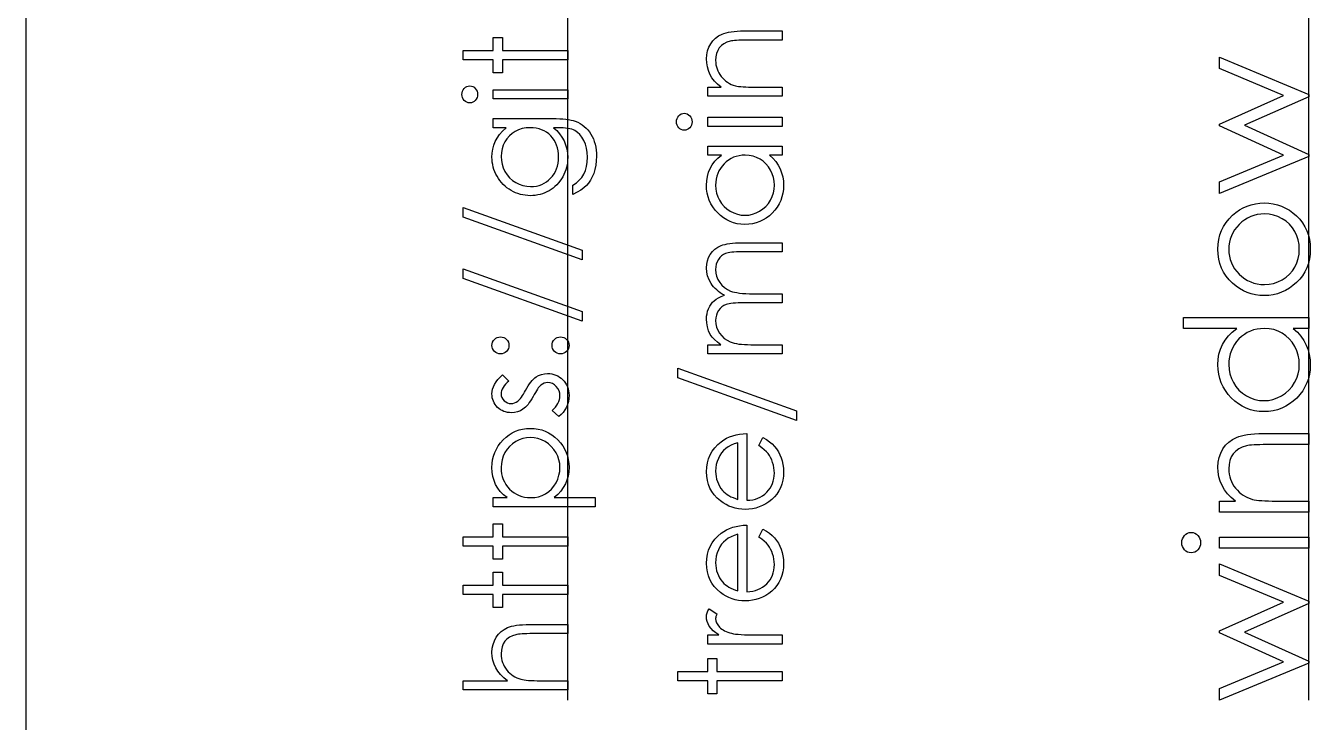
# Model space of a CAD drawing. Header units: millimetres. Extents: x -512 to -50, y 143 to 454.
# Drawn here: x -436.97 to -405.45, y 163.52 to 180.59 of the extents above; entities that cross this region are included whole.
import ezdxf

# ---------------------------------------------------------------- set-up
doc = ezdxf.new("R2010")
doc.units = ezdxf.units.MM

msp = doc.modelspace()

# ---------------------------------------------------------------- linework, layer by layer
at = {"color": 7, "linetype": 'Continuous', "lineweight": 25}
msp.add_line((-436.971, 335.946), (-436.971, 142.946), dxfattribs=at)
at = {"color": 7, "linetype": 'Continuous'}
for p, q in [((-423.672, 164.056), (-423.672, 293.248)), ((-405.491, 164.056), (-405.491, 293.248))]:
    msp.add_line(p, q, dxfattribs=at)
at = {"color": 7, "linetype": 'Continuous', "flags": 128}
for points in [[(-426.236, 179.761), (-426.236, 179.985), (-426.236, 179.985), (-425.499, 179.985), (-425.499, 179.985), (-425.499, 180.306), (-425.499, 180.306), (-425.275, 180.306), (-425.275, 180.306), (-425.275, 179.985), (-425.275, 179.985), (-423.672, 179.985), (-423.672, 179.985), (-423.672, 179.761), (-423.672, 179.761), (-425.275, 179.761), (-425.275, 179.761), (-425.275, 179.44), (-425.275, 179.44), (-425.499, 179.44), (-425.499, 179.44), (-425.499, 179.761), (-425.499, 179.761), (-426.236, 179.761)], [(-420.236, 178.863), (-420.236, 179.088), (-420.236, 179.088), (-419.907, 179.088), (-419.907, 179.088), (-419.995, 179.161), (-420.07, 179.238), (-420.133, 179.32), (-420.182, 179.405), (-420.22, 179.493), (-420.247, 179.586), (-420.263, 179.683), (-420.268, 179.783), (-420.268, 179.783), (-420.262, 179.884), (-420.242, 179.979), (-420.21, 180.068), (-420.165, 180.151), (-420.109, 180.227), (-420.044, 180.292), (-419.97, 180.346), (-419.887, 180.389), (-419.84, 180.407), (-419.788, 180.423), (-419.728, 180.436), (-419.663, 180.447), (-419.592, 180.455), (-419.515, 180.461), (-419.431, 180.465), (-419.342, 180.466), (-419.342, 180.466), (-418.409, 180.466), (-418.409, 180.466), (-418.409, 180.242), (-418.409, 180.242), (-419.269, 180.242), (-419.269, 180.242), (-419.343, 180.241), (-419.411, 180.24), (-419.473, 180.238), (-419.528, 180.235), (-419.577, 180.231), (-419.619, 180.227), (-419.655, 180.221), (-419.684, 180.215), (-419.684, 180.215), (-419.769, 180.19), (-419.841, 180.154), (-419.903, 180.109), (-419.954, 180.054), (-419.993, 179.99), (-420.021, 179.917), (-420.038, 179.835), (-420.044, 179.744), (-420.044, 179.744), (-420.042, 179.69), (-420.035, 179.637), (-420.024, 179.586), (-420.009, 179.536), (-419.989, 179.487), (-419.966, 179.44), (-419.937, 179.395), (-419.905, 179.351), (-419.869, 179.309), (-419.831, 179.272), (-419.791, 179.237), (-419.749, 179.207), (-419.705, 179.18), (-419.659, 179.157), (-419.61, 179.138), (-419.56, 179.122), (-419.56, 179.122), (-419.523, 179.114), (-419.479, 179.107), (-419.428, 179.101), (-419.37, 179.096), (-419.306, 179.093), (-419.234, 179.09), (-419.156, 179.088), (-419.07, 179.088), (-419.07, 179.088), (-418.409, 179.088), (-418.409, 179.088), (-418.409, 178.863), (-418.409, 178.863), (-420.236, 178.863)], [(-407.683, 176.479), (-407.683, 176.768), (-407.683, 176.768), (-406.107, 177.421), (-406.107, 177.421), (-407.683, 178.137), (-407.683, 178.137), (-407.683, 178.183), (-407.683, 178.183), (-406.107, 178.883), (-406.107, 178.883), (-407.683, 179.542), (-407.683, 179.542), (-407.683, 179.825), (-407.683, 179.825), (-405.491, 178.908), (-405.491, 178.908), (-405.491, 178.853), (-405.491, 178.853), (-407.068, 178.152), (-407.068, 178.152), (-405.491, 177.437), (-405.491, 177.437), (-405.491, 177.387), (-405.491, 177.387), (-407.683, 176.479)], [(-426.268, 178.91), (-426.265, 178.952), (-426.254, 178.991), (-426.236, 179.026), (-426.212, 179.058), (-426.182, 179.085), (-426.149, 179.104), (-426.114, 179.116), (-426.075, 179.12), (-426.075, 179.12), (-426.037, 179.116), (-426.002, 179.104), (-425.97, 179.085), (-425.94, 179.058), (-425.916, 179.026), (-425.898, 178.991), (-425.887, 178.952), (-425.884, 178.91), (-425.884, 178.91), (-425.887, 178.869), (-425.898, 178.832), (-425.916, 178.796), (-425.94, 178.764), (-425.97, 178.738), (-426.002, 178.719), (-426.037, 178.707), (-426.075, 178.703), (-426.075, 178.703), (-426.114, 178.707), (-426.149, 178.719), (-426.182, 178.738), (-426.212, 178.764), (-426.236, 178.796), (-426.254, 178.832), (-426.265, 178.869), (-426.268, 178.91)], [(-425.499, 178.799), (-425.499, 179.024), (-425.499, 179.024), (-423.672, 179.024), (-423.672, 179.024), (-423.672, 178.799), (-423.672, 178.799), (-425.499, 178.799)], [(-421.005, 178.237), (-421.002, 178.279), (-420.991, 178.318), (-420.973, 178.353), (-420.949, 178.385), (-420.919, 178.412), (-420.886, 178.431), (-420.851, 178.443), (-420.812, 178.447), (-420.812, 178.447), (-420.775, 178.443), (-420.74, 178.431), (-420.707, 178.412), (-420.677, 178.385), (-420.653, 178.353), (-420.635, 178.318), (-420.624, 178.279), (-420.621, 178.237), (-420.621, 178.237), (-420.624, 178.196), (-420.635, 178.159), (-420.653, 178.123), (-420.677, 178.091), (-420.707, 178.065), (-420.74, 178.046), (-420.775, 178.034), (-420.812, 178.03), (-420.812, 178.03), (-420.851, 178.034), (-420.886, 178.046), (-420.919, 178.065), (-420.949, 178.091), (-420.973, 178.123), (-420.991, 178.159), (-421.002, 178.196), (-421.005, 178.237)], [(-425.499, 178.094), (-425.499, 178.319), (-425.499, 178.319), (-424.049, 178.319), (-424.049, 178.319), (-423.957, 178.318), (-423.87, 178.315), (-423.791, 178.309), (-423.718, 178.302), (-423.651, 178.292), (-423.591, 178.281), (-423.536, 178.267), (-423.489, 178.252), (-423.489, 178.252), (-423.428, 178.227), (-423.371, 178.198), (-423.317, 178.165), (-423.267, 178.127), (-423.22, 178.085), (-423.177, 178.04), (-423.138, 177.989), (-423.103, 177.935), (-423.071, 177.877), (-423.043, 177.817), (-423.02, 177.753), (-423.001, 177.687), (-422.986, 177.617), (-422.976, 177.545), (-422.969, 177.47), (-422.967, 177.393), (-422.967, 177.393), (-422.971, 177.279), (-422.984, 177.172), (-423.005, 177.071), (-423.034, 176.975), (-423.071, 176.887), (-423.113, 176.807), (-423.16, 176.736), (-423.214, 176.674), (-423.277, 176.617), (-423.353, 176.562), (-423.442, 176.51), (-423.544, 176.46), (-423.544, 176.46), (-423.544, 176.684), (-423.544, 176.684), (-423.46, 176.74), (-423.388, 176.805), (-423.327, 176.877), (-423.278, 176.957), (-423.24, 177.045), (-423.213, 177.144), (-423.197, 177.252), (-423.191, 177.371), (-423.191, 177.371), (-423.197, 177.488), (-423.213, 177.596), (-423.24, 177.694), (-423.278, 177.783), (-423.324, 177.861), (-423.375, 177.927), (-423.432, 177.98), (-423.495, 178.023), (-423.53, 178.04), (-423.571, 178.054), (-423.617, 178.066), (-423.668, 178.076), (-423.725, 178.084), (-423.787, 178.09), (-423.855, 178.093), (-423.928, 178.094), (-423.928, 178.094), (-424.022, 178.094), (-424.022, 178.094), (-423.943, 178.024), (-423.872, 177.947), (-423.813, 177.862), (-423.763, 177.77), (-423.723, 177.673), (-423.695, 177.573), (-423.678, 177.47), (-423.672, 177.364), (-423.672, 177.364), (-423.674, 177.301), (-423.68, 177.24), (-423.69, 177.179), (-423.703, 177.12), (-423.721, 177.061), (-423.742, 177.003), (-423.767, 176.946), (-423.796, 176.891), (-423.829, 176.837), (-423.864, 176.787), (-423.902, 176.739), (-423.942, 176.694), (-423.985, 176.653), (-424.031, 176.615), (-424.079, 176.58), (-424.13, 176.548), (-424.183, 176.52), (-424.238, 176.496), (-424.294, 176.475), (-424.351, 176.458), (-424.409, 176.445), (-424.468, 176.435), (-424.53, 176.429), (-424.592, 176.427), (-424.592, 176.427), (-424.654, 176.429), (-424.715, 176.436), (-424.775, 176.445), (-424.835, 176.459), (-424.893, 176.477), (-424.95, 176.498), (-425.005, 176.524), (-425.06, 176.553), (-425.113, 176.586), (-425.164, 176.622), (-425.211, 176.661), (-425.255, 176.703), (-425.297, 176.749), (-425.335, 176.797), (-425.371, 176.848), (-425.404, 176.902), (-425.434, 176.958), (-425.46, 177.014), (-425.482, 177.072), (-425.5, 177.13), (-425.513, 177.189), (-425.523, 177.249), (-425.529, 177.31), (-425.531, 177.371), (-425.531, 177.371), (-425.526, 177.472), (-425.512, 177.569), (-425.488, 177.662), (-425.454, 177.753), (-425.407, 177.84), (-425.346, 177.927), (-425.27, 178.011), (-425.18, 178.094), (-425.18, 178.094), (-425.499, 178.094)], [(-425.307, 177.389), (-425.301, 177.291), (-425.283, 177.196), (-425.253, 177.106), (-425.212, 177.018), (-425.159, 176.937), (-425.097, 176.865), (-425.027, 176.803), (-424.947, 176.749), (-424.861, 176.706), (-424.771, 176.676), (-424.679, 176.658), (-424.583, 176.652), (-424.583, 176.652), (-424.51, 176.655), (-424.44, 176.664), (-424.374, 176.68), (-424.311, 176.702), (-424.251, 176.73), (-424.194, 176.765), (-424.141, 176.806), (-424.091, 176.853), (-424.045, 176.905), (-424.006, 176.961), (-423.973, 177.021), (-423.945, 177.085), (-423.924, 177.152), (-423.909, 177.223), (-423.9, 177.297), (-423.897, 177.376), (-423.897, 177.376), (-423.9, 177.455), (-423.909, 177.53), (-423.924, 177.601), (-423.945, 177.668), (-423.972, 177.731), (-424.005, 177.79), (-424.044, 177.846), (-424.089, 177.897), (-424.139, 177.943), (-424.193, 177.983), (-424.251, 178.017), (-424.312, 178.045), (-424.377, 178.067), (-424.446, 178.082), (-424.519, 178.091), (-424.596, 178.094), (-424.596, 178.094), (-424.695, 178.089), (-424.789, 178.072), (-424.878, 178.043), (-424.961, 178.004), (-425.037, 177.953), (-425.104, 177.894), (-425.164, 177.825), (-425.214, 177.747), (-425.255, 177.662), (-425.284, 177.574), (-425.301, 177.483), (-425.307, 177.389)], [(-420.236, 178.126), (-420.236, 178.351), (-420.236, 178.351), (-418.409, 178.351), (-418.409, 178.351), (-418.409, 178.126), (-418.409, 178.126), (-420.236, 178.126)], [(-420.236, 177.645), (-418.409, 177.645), (-418.409, 177.645), (-418.409, 177.421), (-418.409, 177.421), (-418.725, 177.421), (-418.725, 177.421), (-418.641, 177.343), (-418.569, 177.262), (-418.509, 177.175), (-418.461, 177.084), (-418.424, 176.988), (-418.398, 176.888), (-418.382, 176.784), (-418.377, 176.675), (-418.377, 176.675), (-418.382, 176.578), (-418.395, 176.485), (-418.416, 176.395), (-418.446, 176.309), (-418.485, 176.227), (-418.533, 176.148), (-418.589, 176.073), (-418.654, 176.001), (-418.725, 175.936), (-418.8, 175.879), (-418.879, 175.832), (-418.961, 175.792), (-419.047, 175.761), (-419.137, 175.74), (-419.231, 175.727), (-419.328, 175.722), (-419.328, 175.722), (-419.423, 175.727), (-419.515, 175.74), (-419.603, 175.762), (-419.688, 175.793), (-419.77, 175.833), (-419.847, 175.881), (-419.922, 175.938), (-419.992, 176.004), (-420.057, 176.076), (-420.113, 176.152), (-420.161, 176.231), (-420.199, 176.314), (-420.23, 176.401), (-420.251, 176.491), (-420.264, 176.585), (-420.268, 176.682), (-420.268, 176.682), (-420.263, 176.794), (-420.246, 176.9), (-420.218, 177), (-420.18, 177.096), (-420.129, 177.185), (-420.065, 177.27), (-419.988, 177.348), (-419.898, 177.421), (-419.898, 177.421), (-420.236, 177.421), (-420.236, 177.421), (-420.236, 177.645)], [(-420.044, 176.685), (-420.038, 176.587), (-420.02, 176.493), (-419.991, 176.402), (-419.95, 176.316), (-419.898, 176.236), (-419.837, 176.164), (-419.766, 176.101), (-419.685, 176.046), (-419.599, 176.003), (-419.51, 175.972), (-419.419, 175.953), (-419.325, 175.947), (-419.325, 175.947), (-419.232, 175.953), (-419.141, 175.972), (-419.052, 176.003), (-418.965, 176.047), (-418.884, 176.102), (-418.812, 176.166), (-418.75, 176.238), (-418.697, 176.318), (-418.655, 176.405), (-418.626, 176.495), (-418.608, 176.587), (-418.602, 176.683), (-418.602, 176.683), (-418.608, 176.78), (-418.625, 176.875), (-418.655, 176.966), (-418.697, 177.055), (-418.748, 177.138), (-418.808, 177.211), (-418.877, 177.273), (-418.954, 177.326), (-419.037, 177.367), (-419.126, 177.398), (-419.22, 177.415), (-419.319, 177.421), (-419.319, 177.421), (-419.394, 177.418), (-419.467, 177.408), (-419.537, 177.391), (-419.603, 177.368), (-419.666, 177.338), (-419.726, 177.301), (-419.783, 177.258), (-419.836, 177.208), (-419.885, 177.154), (-419.927, 177.096), (-419.963, 177.035), (-419.992, 176.971), (-420.015, 176.904), (-420.031, 176.834), (-420.041, 176.761), (-420.044, 176.685)], [(-407.722, 175.115), (-407.717, 175.238), (-407.699, 175.355), (-407.671, 175.467), (-407.632, 175.574), (-407.581, 175.675), (-407.519, 175.771), (-407.445, 175.862), (-407.361, 175.948), (-407.361, 175.948), (-407.277, 176.018), (-407.188, 176.079), (-407.097, 176.131), (-407.001, 176.173), (-406.902, 176.206), (-406.799, 176.229), (-406.692, 176.243), (-406.581, 176.248), (-406.581, 176.248), (-406.47, 176.243), (-406.363, 176.228), (-406.259, 176.204), (-406.158, 176.169), (-406.061, 176.124), (-405.967, 176.07), (-405.878, 176.005), (-405.791, 175.931), (-405.712, 175.848), (-405.643, 175.761), (-405.585, 175.667), (-405.537, 175.568), (-405.5, 175.463), (-405.474, 175.353), (-405.458, 175.237), (-405.453, 175.115), (-405.453, 175.115), (-405.458, 174.992), (-405.474, 174.875), (-405.5, 174.765), (-405.537, 174.66), (-405.585, 174.56), (-405.643, 174.466), (-405.712, 174.378), (-405.791, 174.296), (-405.878, 174.222), (-405.967, 174.157), (-406.061, 174.103), (-406.158, 174.058), (-406.259, 174.023), (-406.363, 173.999), (-406.47, 173.984), (-406.581, 173.979), (-406.581, 173.979), (-406.691, 173.984), (-406.798, 173.997), (-406.901, 174.021), (-407, 174.054), (-407.095, 174.096), (-407.187, 174.148), (-407.275, 174.209), (-407.359, 174.279), (-407.359, 174.279), (-407.444, 174.365), (-407.518, 174.455), (-407.58, 174.551), (-407.631, 174.654), (-407.671, 174.761), (-407.699, 174.873), (-407.717, 174.991), (-407.722, 175.115)], [(-426.236, 176.139), (-423.32, 175.093), (-423.32, 175.093), (-423.32, 174.857), (-423.32, 174.857), (-426.236, 175.903), (-426.236, 175.903), (-426.236, 176.139)], [(-407.453, 175.113), (-407.448, 175.026), (-407.436, 174.942), (-407.417, 174.861), (-407.389, 174.783), (-407.353, 174.708), (-407.309, 174.637), (-407.257, 174.568), (-407.197, 174.503), (-407.132, 174.443), (-407.063, 174.392), (-406.991, 174.348), (-406.915, 174.312), (-406.836, 174.284), (-406.754, 174.264), (-406.668, 174.252), (-406.58, 174.248), (-406.58, 174.248), (-406.465, 174.255), (-406.354, 174.277), (-406.247, 174.314), (-406.144, 174.364), (-406.049, 174.427), (-405.965, 174.501), (-405.893, 174.585), (-405.832, 174.678), (-405.784, 174.78), (-405.75, 174.886), (-405.729, 174.997), (-405.722, 175.113), (-405.722, 175.113), (-405.729, 175.229), (-405.75, 175.341), (-405.784, 175.446), (-405.832, 175.548), (-405.893, 175.642), (-405.965, 175.726), (-406.049, 175.799), (-406.144, 175.862), (-406.247, 175.913), (-406.354, 175.95), (-406.465, 175.972), (-406.58, 175.979), (-406.58, 175.979), (-406.668, 175.975), (-406.754, 175.963), (-406.836, 175.943), (-406.915, 175.915), (-406.991, 175.879), (-407.063, 175.835), (-407.132, 175.783), (-407.197, 175.723), (-407.257, 175.657), (-407.309, 175.589), (-407.353, 175.517), (-407.389, 175.443), (-407.417, 175.365), (-407.436, 175.284), (-407.448, 175.2), (-407.453, 175.113)], [(-420.236, 172.549), (-420.236, 172.774), (-420.236, 172.774), (-419.919, 172.774), (-419.919, 172.774), (-420.001, 172.836), (-420.071, 172.899), (-420.129, 172.962), (-420.176, 173.027), (-420.176, 173.027), (-420.216, 173.118), (-420.245, 173.211), (-420.262, 173.306), (-420.268, 173.404), (-420.268, 173.404), (-420.265, 173.47), (-420.255, 173.534), (-420.239, 173.596), (-420.216, 173.657), (-420.187, 173.715), (-420.155, 173.766), (-420.118, 173.813), (-420.076, 173.853), (-420.028, 173.89), (-419.97, 173.924), (-419.904, 173.956), (-419.827, 173.985), (-419.827, 173.985), (-419.88, 174.015), (-419.929, 174.047), (-419.975, 174.081), (-420.017, 174.117), (-420.057, 174.154), (-420.094, 174.193), (-420.127, 174.234), (-420.156, 174.278), (-420.205, 174.367), (-420.24, 174.46), (-420.261, 174.555), (-420.268, 174.655), (-420.268, 174.655), (-420.262, 174.747), (-420.245, 174.833), (-420.215, 174.914), (-420.174, 174.989), (-420.122, 175.056), (-420.06, 175.115), (-419.989, 175.164), (-419.909, 175.204), (-419.864, 175.22), (-419.813, 175.234), (-419.757, 175.246), (-419.696, 175.256), (-419.63, 175.264), (-419.558, 175.269), (-419.481, 175.273), (-419.399, 175.274), (-419.399, 175.274), (-418.409, 175.274), (-418.409, 175.274), (-418.409, 175.049), (-418.409, 175.049), (-419.4, 175.049), (-419.4, 175.049), (-419.47, 175.049), (-419.535, 175.047), (-419.593, 175.043), (-419.646, 175.039), (-419.694, 175.033), (-419.735, 175.025), (-419.772, 175.017), (-419.802, 175.007), (-419.854, 174.982), (-419.9, 174.949), (-419.941, 174.909), (-419.977, 174.861), (-420.006, 174.808), (-420.027, 174.749), (-420.04, 174.685), (-420.044, 174.616), (-420.044, 174.616), (-420.037, 174.531), (-420.019, 174.451), (-419.987, 174.373), (-419.944, 174.3), (-419.89, 174.232), (-419.827, 174.175), (-419.756, 174.128), (-419.677, 174.09), (-419.632, 174.074), (-419.58, 174.061), (-419.521, 174.05), (-419.454, 174.04), (-419.381, 174.033), (-419.301, 174.028), (-419.214, 174.025), (-419.12, 174.024), (-419.12, 174.024), (-418.409, 174.024), (-418.409, 174.024), (-418.409, 173.799), (-418.409, 173.799), (-419.338, 173.799), (-419.338, 173.799), (-419.417, 173.799), (-419.49, 173.797), (-419.555, 173.793), (-419.614, 173.789), (-419.667, 173.783), (-419.712, 173.776), (-419.752, 173.767), (-419.785, 173.757), (-419.841, 173.733), (-419.891, 173.7), (-419.935, 173.66), (-419.973, 173.611), (-420.004, 173.557), (-420.026, 173.498), (-420.039, 173.434), (-420.044, 173.365), (-420.044, 173.365), (-420.038, 173.283), (-420.019, 173.205), (-419.989, 173.129), (-419.946, 173.056), (-419.893, 172.988), (-419.832, 172.93), (-419.762, 172.882), (-419.684, 172.843), (-419.64, 172.827), (-419.59, 172.813), (-419.535, 172.801), (-419.475, 172.791), (-419.409, 172.783), (-419.337, 172.778), (-419.261, 172.775), (-419.178, 172.774), (-419.178, 172.774), (-418.409, 172.774), (-418.409, 172.774), (-418.409, 172.549), (-418.409, 172.549), (-420.236, 172.549)], [(-426.236, 174.633), (-423.32, 173.587), (-423.32, 173.587), (-423.32, 173.351), (-423.32, 173.351), (-426.236, 174.396), (-426.236, 174.396), (-426.236, 174.633)], [(-408.568, 173.44), (-405.491, 173.44), (-405.491, 173.44), (-405.491, 173.171), (-405.491, 173.171), (-405.87, 173.171), (-405.87, 173.171), (-405.769, 173.078), (-405.682, 172.98), (-405.611, 172.875), (-405.553, 172.766), (-405.509, 172.651), (-405.478, 172.532), (-405.459, 172.406), (-405.453, 172.276), (-405.453, 172.276), (-405.458, 172.16), (-405.474, 172.048), (-405.5, 171.94), (-405.536, 171.837), (-405.583, 171.738), (-405.64, 171.643), (-405.707, 171.553), (-405.785, 171.467), (-405.87, 171.389), (-405.96, 171.321), (-406.054, 171.264), (-406.153, 171.216), (-406.257, 171.179), (-406.364, 171.154), (-406.477, 171.138), (-406.593, 171.133), (-406.593, 171.133), (-406.708, 171.138), (-406.818, 171.154), (-406.924, 171.18), (-407.026, 171.217), (-407.123, 171.265), (-407.217, 171.323), (-407.306, 171.391), (-407.391, 171.47), (-407.468, 171.557), (-407.536, 171.648), (-407.593, 171.743), (-407.639, 171.843), (-407.676, 171.947), (-407.701, 172.055), (-407.717, 172.167), (-407.722, 172.284), (-407.722, 172.284), (-407.715, 172.418), (-407.693, 172.545), (-407.657, 172.666), (-407.607, 172.78), (-407.541, 172.888), (-407.462, 172.99), (-407.367, 173.083), (-407.259, 173.171), (-407.259, 173.171), (-408.568, 173.171), (-408.568, 173.171), (-408.568, 173.44)], [(-407.453, 172.288), (-407.445, 172.17), (-407.424, 172.057), (-407.389, 171.949), (-407.34, 171.845), (-407.277, 171.749), (-407.204, 171.663), (-407.119, 171.587), (-407.022, 171.521), (-406.919, 171.469), (-406.812, 171.432), (-406.703, 171.409), (-406.59, 171.402), (-406.59, 171.402), (-406.479, 171.41), (-406.369, 171.432), (-406.263, 171.47), (-406.158, 171.523), (-406.061, 171.589), (-405.974, 171.664), (-405.9, 171.751), (-405.837, 171.848), (-405.786, 171.952), (-405.751, 172.059), (-405.729, 172.17), (-405.722, 172.285), (-405.722, 172.285), (-405.729, 172.402), (-405.75, 172.515), (-405.786, 172.625), (-405.836, 172.732), (-405.898, 172.832), (-405.97, 172.919), (-406.052, 172.994), (-406.144, 173.057), (-406.245, 173.107), (-406.351, 173.143), (-406.464, 173.164), (-406.583, 173.171), (-406.583, 173.171), (-406.673, 173.167), (-406.76, 173.155), (-406.844, 173.135), (-406.923, 173.107), (-406.999, 173.071), (-407.071, 173.027), (-407.139, 172.976), (-407.203, 172.916), (-407.262, 172.85), (-407.313, 172.781), (-407.355, 172.708), (-407.39, 172.631), (-407.418, 172.551), (-407.437, 172.467), (-407.449, 172.379), (-407.453, 172.288)], [(-425.531, 172.758), (-425.527, 172.799), (-425.516, 172.838), (-425.497, 172.873), (-425.471, 172.905), (-425.438, 172.931), (-425.403, 172.951), (-425.365, 172.962), (-425.323, 172.966), (-425.323, 172.966), (-425.281, 172.962), (-425.242, 172.951), (-425.207, 172.931), (-425.175, 172.905), (-425.149, 172.873), (-425.129, 172.838), (-425.118, 172.799), (-425.114, 172.758), (-425.114, 172.758), (-425.118, 172.716), (-425.129, 172.678), (-425.149, 172.642), (-425.175, 172.61), (-425.207, 172.584), (-425.242, 172.565), (-425.281, 172.553), (-425.323, 172.549), (-425.323, 172.549), (-425.364, 172.553), (-425.402, 172.565), (-425.437, 172.584), (-425.47, 172.61), (-425.497, 172.642), (-425.516, 172.678), (-425.527, 172.716), (-425.531, 172.758)], [(-424.057, 172.758), (-424.053, 172.799), (-424.042, 172.838), (-424.023, 172.873), (-423.996, 172.905), (-423.964, 172.931), (-423.929, 172.951), (-423.891, 172.962), (-423.848, 172.966), (-423.848, 172.966), (-423.807, 172.962), (-423.769, 172.951), (-423.734, 172.931), (-423.702, 172.905), (-423.675, 172.873), (-423.656, 172.838), (-423.644, 172.799), (-423.64, 172.758), (-423.64, 172.758), (-423.644, 172.716), (-423.656, 172.678), (-423.675, 172.642), (-423.702, 172.61), (-423.734, 172.584), (-423.769, 172.565), (-423.807, 172.553), (-423.848, 172.549), (-423.848, 172.549), (-423.891, 172.553), (-423.929, 172.565), (-423.964, 172.584), (-423.996, 172.61), (-424.023, 172.642), (-424.042, 172.678), (-424.053, 172.716), (-424.057, 172.758)], [(-420.973, 172.197), (-418.057, 171.151), (-418.057, 171.151), (-418.057, 170.915), (-418.057, 170.915), (-420.973, 171.96), (-420.973, 171.96), (-420.973, 172.197)], [(-425.271, 172.036), (-425.114, 171.884), (-425.114, 171.884), (-425.16, 171.844), (-425.199, 171.804), (-425.232, 171.764), (-425.259, 171.725), (-425.28, 171.685), (-425.295, 171.646), (-425.304, 171.607), (-425.307, 171.569), (-425.307, 171.569), (-425.302, 171.522), (-425.288, 171.478), (-425.265, 171.438), (-425.233, 171.401), (-425.195, 171.37), (-425.153, 171.349), (-425.108, 171.336), (-425.061, 171.331), (-425.061, 171.331), (-425.018, 171.335), (-424.976, 171.347), (-424.935, 171.366), (-424.895, 171.393), (-424.895, 171.393), (-424.875, 171.411), (-424.853, 171.433), (-424.831, 171.459), (-424.808, 171.49), (-424.784, 171.525), (-424.759, 171.564), (-424.733, 171.607), (-424.707, 171.654), (-424.707, 171.654), (-424.674, 171.712), (-424.641, 171.766), (-424.609, 171.814), (-424.576, 171.858), (-424.545, 171.896), (-424.513, 171.93), (-424.481, 171.959), (-424.45, 171.983), (-424.45, 171.983), (-424.386, 172.02), (-424.317, 172.047), (-424.245, 172.063), (-424.168, 172.069), (-424.168, 172.069), (-424.114, 172.066), (-424.062, 172.059), (-424.012, 172.047), (-423.964, 172.03), (-423.918, 172.008), (-423.874, 171.982), (-423.833, 171.951), (-423.794, 171.915), (-423.758, 171.876), (-423.727, 171.834), (-423.7, 171.79), (-423.679, 171.743), (-423.662, 171.694), (-423.65, 171.643), (-423.643, 171.589), (-423.64, 171.533), (-423.64, 171.533), (-423.644, 171.458), (-423.657, 171.384), (-423.677, 171.312), (-423.706, 171.241), (-423.742, 171.175), (-423.784, 171.114), (-423.833, 171.059), (-423.887, 171.011), (-423.887, 171.011), (-424.057, 171.16), (-424.057, 171.16), (-424.012, 171.203), (-423.973, 171.246), (-423.94, 171.291), (-423.913, 171.335), (-423.892, 171.381), (-423.876, 171.427), (-423.867, 171.474), (-423.864, 171.522), (-423.864, 171.522), (-423.87, 171.586), (-423.886, 171.646), (-423.914, 171.7), (-423.952, 171.75), (-423.998, 171.791), (-424.047, 171.821), (-424.101, 171.838), (-424.158, 171.844), (-424.158, 171.844), (-424.206, 171.84), (-424.251, 171.829), (-424.293, 171.81), (-424.333, 171.783), (-424.333, 171.783), (-424.352, 171.765), (-424.372, 171.742), (-424.394, 171.715), (-424.417, 171.683), (-424.441, 171.646), (-424.466, 171.604), (-424.493, 171.557), (-424.521, 171.506), (-424.521, 171.506), (-424.553, 171.45), (-424.584, 171.399), (-424.616, 171.353), (-424.647, 171.311), (-424.678, 171.274), (-424.709, 171.242), (-424.74, 171.214), (-424.77, 171.191), (-424.77, 171.191), (-424.834, 171.154), (-424.902, 171.128), (-424.975, 171.112), (-425.052, 171.107), (-425.052, 171.107), (-425.102, 171.109), (-425.151, 171.115), (-425.197, 171.126), (-425.241, 171.14), (-425.283, 171.158), (-425.322, 171.181), (-425.36, 171.207), (-425.395, 171.238), (-425.427, 171.272), (-425.455, 171.308), (-425.478, 171.346), (-425.497, 171.386), (-425.512, 171.428), (-425.523, 171.473), (-425.529, 171.52), (-425.531, 171.569), (-425.531, 171.569), (-425.527, 171.627), (-425.515, 171.685), (-425.495, 171.743), (-425.466, 171.802), (-425.429, 171.86), (-425.385, 171.919), (-425.332, 171.978), (-425.271, 172.036)], [(-425.499, 168.799), (-425.499, 169.024), (-425.499, 169.024), (-425.161, 169.024), (-425.161, 169.024), (-425.251, 169.097), (-425.328, 169.176), (-425.391, 169.26), (-425.442, 169.35), (-425.481, 169.445), (-425.509, 169.545), (-425.526, 169.651), (-425.531, 169.762), (-425.531, 169.762), (-425.527, 169.859), (-425.514, 169.953), (-425.493, 170.043), (-425.462, 170.13), (-425.423, 170.213), (-425.376, 170.292), (-425.32, 170.368), (-425.255, 170.44), (-425.185, 170.507), (-425.11, 170.564), (-425.032, 170.612), (-424.951, 170.652), (-424.866, 170.683), (-424.778, 170.705), (-424.686, 170.718), (-424.591, 170.722), (-424.591, 170.722), (-424.493, 170.718), (-424.4, 170.705), (-424.31, 170.683), (-424.224, 170.653), (-424.141, 170.613), (-424.063, 170.565), (-423.988, 170.509), (-423.917, 170.443), (-423.852, 170.371), (-423.796, 170.296), (-423.748, 170.217), (-423.709, 170.135), (-423.679, 170.049), (-423.658, 169.959), (-423.645, 169.865), (-423.64, 169.769), (-423.64, 169.769), (-423.646, 169.66), (-423.663, 169.555), (-423.691, 169.456), (-423.731, 169.36), (-423.782, 169.27), (-423.845, 169.183), (-423.919, 169.101), (-424.003, 169.024), (-424.003, 169.024), (-422.999, 169.024), (-422.999, 169.024), (-422.999, 168.799), (-422.999, 168.799), (-425.499, 168.799)], [(-418.986, 170.299), (-418.882, 170.498), (-418.882, 170.498), (-418.798, 170.449), (-418.723, 170.396), (-418.656, 170.34), (-418.598, 170.28), (-418.547, 170.217), (-418.503, 170.149), (-418.465, 170.078), (-418.434, 170.003), (-418.409, 169.923), (-418.391, 169.838), (-418.381, 169.749), (-418.377, 169.654), (-418.377, 169.654), (-418.382, 169.549), (-418.395, 169.45), (-418.418, 169.357), (-418.449, 169.269), (-418.49, 169.188), (-418.54, 169.112), (-418.598, 169.042), (-418.666, 168.979), (-418.739, 168.921), (-418.814, 168.872), (-418.893, 168.83), (-418.973, 168.796), (-419.056, 168.769), (-419.141, 168.75), (-419.228, 168.739), (-419.318, 168.735), (-419.318, 168.735), (-419.402, 168.739), (-419.484, 168.748), (-419.564, 168.765), (-419.641, 168.788), (-419.716, 168.817), (-419.789, 168.853), (-419.86, 168.896), (-419.928, 168.946), (-419.928, 168.946), (-420.007, 169.015), (-420.076, 169.09), (-420.135, 169.171), (-420.183, 169.258), (-420.22, 169.35), (-420.247, 169.447), (-420.263, 169.55), (-420.268, 169.66), (-420.268, 169.66), (-420.263, 169.772), (-420.246, 169.879), (-420.218, 169.979), (-420.178, 170.074), (-420.128, 170.163), (-420.066, 170.246), (-419.993, 170.324), (-419.909, 170.395), (-419.909, 170.395), (-419.843, 170.441), (-419.774, 170.481), (-419.7, 170.515), (-419.623, 170.543), (-419.542, 170.565), (-419.457, 170.581), (-419.368, 170.59), (-419.275, 170.594), (-419.275, 170.594), (-419.275, 168.96), (-419.275, 168.96), (-419.203, 168.964), (-419.133, 168.974), (-419.068, 168.99), (-419.006, 169.012), (-418.947, 169.039), (-418.892, 169.072), (-418.84, 169.111), (-418.79, 169.156), (-418.746, 169.205), (-418.708, 169.257), (-418.675, 169.311), (-418.649, 169.369), (-418.628, 169.429), (-418.614, 169.492), (-418.605, 169.558), (-418.602, 169.626), (-418.602, 169.626), (-418.604, 169.693), (-418.612, 169.759), (-418.626, 169.824), (-418.645, 169.888), (-418.668, 169.95), (-418.694, 170.006), (-418.724, 170.058), (-418.758, 170.105), (-418.798, 170.15), (-418.85, 170.198), (-418.913, 170.248), (-418.986, 170.299)], [(-407.683, 168.671), (-407.683, 168.94), (-407.683, 168.94), (-407.288, 168.94), (-407.288, 168.94), (-407.394, 169.029), (-407.484, 169.121), (-407.559, 169.219), (-407.619, 169.321), (-407.664, 169.427), (-407.696, 169.538), (-407.715, 169.654), (-407.722, 169.774), (-407.722, 169.774), (-407.714, 169.896), (-407.691, 170.01), (-407.652, 170.117), (-407.598, 170.217), (-407.531, 170.307), (-407.453, 170.385), (-407.364, 170.45), (-407.265, 170.502), (-407.208, 170.524), (-407.145, 170.542), (-407.074, 170.558), (-406.996, 170.571), (-406.911, 170.581), (-406.818, 170.588), (-406.718, 170.593), (-406.611, 170.594), (-406.611, 170.594), (-405.491, 170.594), (-405.491, 170.594), (-405.491, 170.325), (-405.491, 170.325), (-406.522, 170.325), (-406.522, 170.325), (-406.612, 170.324), (-406.694, 170.323), (-406.768, 170.321), (-406.834, 170.317), (-406.893, 170.312), (-406.943, 170.307), (-406.986, 170.3), (-407.021, 170.293), (-407.021, 170.293), (-407.122, 170.262), (-407.209, 170.22), (-407.284, 170.166), (-407.345, 170.1), (-407.392, 170.023), (-407.426, 169.936), (-407.446, 169.837), (-407.453, 169.728), (-407.453, 169.728), (-407.45, 169.663), (-407.442, 169.6), (-407.429, 169.538), (-407.411, 169.478), (-407.387, 169.42), (-407.359, 169.363), (-407.325, 169.309), (-407.286, 169.256), (-407.242, 169.206), (-407.197, 169.161), (-407.149, 169.12), (-407.099, 169.083), (-407.046, 169.051), (-406.991, 169.024), (-406.932, 169), (-406.872, 168.982), (-406.872, 168.982), (-406.828, 168.972), (-406.775, 168.964), (-406.714, 168.957), (-406.644, 168.951), (-406.567, 168.946), (-406.481, 168.943), (-406.387, 168.941), (-406.284, 168.94), (-406.284, 168.94), (-405.491, 168.94), (-405.491, 168.94), (-405.491, 168.671), (-405.491, 168.671), (-407.683, 168.671)], [(-425.307, 169.76), (-425.304, 169.684), (-425.294, 169.611), (-425.278, 169.54), (-425.255, 169.473), (-425.226, 169.409), (-425.19, 169.349), (-425.148, 169.291), (-425.099, 169.236), (-425.045, 169.186), (-424.989, 169.143), (-424.929, 169.107), (-424.866, 169.077), (-424.799, 169.054), (-424.73, 169.037), (-424.657, 169.027), (-424.582, 169.024), (-424.582, 169.024), (-424.482, 169.03), (-424.389, 169.047), (-424.3, 169.077), (-424.217, 169.118), (-424.139, 169.171), (-424.071, 169.234), (-424.011, 169.307), (-423.96, 169.39), (-423.918, 169.48), (-423.888, 169.572), (-423.87, 169.666), (-423.864, 169.763), (-423.864, 169.763), (-423.87, 169.858), (-423.888, 169.951), (-423.918, 170.04), (-423.96, 170.126), (-424.013, 170.207), (-424.075, 170.279), (-424.147, 170.342), (-424.228, 170.397), (-424.315, 170.441), (-424.404, 170.473), (-424.495, 170.491), (-424.588, 170.498), (-424.588, 170.498), (-424.682, 170.492), (-424.773, 170.473), (-424.862, 170.442), (-424.948, 170.398), (-425.028, 170.344), (-425.099, 170.281), (-425.161, 170.209), (-425.213, 170.129), (-425.254, 170.042), (-425.283, 169.952), (-425.301, 169.858), (-425.307, 169.76)], [(-419.499, 170.37), (-419.588, 170.343), (-419.666, 170.311), (-419.736, 170.273), (-419.797, 170.23), (-419.85, 170.181), (-419.897, 170.124), (-419.939, 170.06), (-419.976, 169.988), (-420.005, 169.912), (-420.027, 169.833), (-420.039, 169.753), (-420.044, 169.671), (-420.044, 169.671), (-420.041, 169.604), (-420.033, 169.539), (-420.02, 169.476), (-420.001, 169.417), (-419.977, 169.359), (-419.948, 169.304), (-419.913, 169.251), (-419.873, 169.2), (-419.873, 169.2), (-419.84, 169.165), (-419.803, 169.133), (-419.762, 169.102), (-419.717, 169.074), (-419.668, 169.048), (-419.616, 169.024), (-419.56, 169.003), (-419.499, 168.983), (-419.499, 168.983), (-419.499, 170.37)], [(-426.236, 167.838), (-426.236, 168.062), (-426.236, 168.062), (-425.499, 168.062), (-425.499, 168.062), (-425.499, 168.383), (-425.499, 168.383), (-425.275, 168.383), (-425.275, 168.383), (-425.275, 168.062), (-425.275, 168.062), (-423.672, 168.062), (-423.672, 168.062), (-423.672, 167.838), (-423.672, 167.838), (-425.275, 167.838), (-425.275, 167.838), (-425.275, 167.517), (-425.275, 167.517), (-425.499, 167.517), (-425.499, 167.517), (-425.499, 167.838), (-425.499, 167.838), (-426.236, 167.838)], [(-418.986, 168.055), (-418.882, 168.254), (-418.882, 168.254), (-418.798, 168.205), (-418.723, 168.153), (-418.656, 168.097), (-418.598, 168.037), (-418.547, 167.973), (-418.503, 167.906), (-418.465, 167.834), (-418.434, 167.759), (-418.409, 167.679), (-418.391, 167.595), (-418.381, 167.505), (-418.377, 167.411), (-418.377, 167.411), (-418.382, 167.305), (-418.395, 167.206), (-418.418, 167.113), (-418.449, 167.025), (-418.49, 166.944), (-418.54, 166.869), (-418.598, 166.799), (-418.666, 166.735), (-418.739, 166.678), (-418.814, 166.628), (-418.893, 166.587), (-418.973, 166.553), (-419.056, 166.526), (-419.141, 166.507), (-419.228, 166.496), (-419.318, 166.492), (-419.318, 166.492), (-419.402, 166.495), (-419.484, 166.505), (-419.564, 166.521), (-419.641, 166.544), (-419.716, 166.574), (-419.789, 166.61), (-419.86, 166.653), (-419.928, 166.702), (-419.928, 166.702), (-420.007, 166.772), (-420.076, 166.847), (-420.135, 166.927), (-420.183, 167.014), (-420.22, 167.106), (-420.247, 167.204), (-420.263, 167.307), (-420.268, 167.416), (-420.268, 167.416), (-420.263, 167.528), (-420.246, 167.635), (-420.218, 167.736), (-420.178, 167.83), (-420.128, 167.919), (-420.066, 168.003), (-419.993, 168.08), (-419.909, 168.152), (-419.909, 168.152), (-419.843, 168.198), (-419.774, 168.237), (-419.7, 168.271), (-419.623, 168.299), (-419.542, 168.321), (-419.457, 168.337), (-419.368, 168.347), (-419.275, 168.351), (-419.275, 168.351), (-419.275, 166.716), (-419.275, 166.716), (-419.203, 166.72), (-419.133, 166.73), (-419.068, 166.747), (-419.006, 166.769), (-418.947, 166.796), (-418.892, 166.829), (-418.84, 166.868), (-418.79, 166.912), (-418.746, 166.961), (-418.708, 167.013), (-418.675, 167.068), (-418.649, 167.125), (-418.628, 167.185), (-418.614, 167.248), (-418.605, 167.314), (-418.602, 167.383), (-418.602, 167.383), (-418.604, 167.45), (-418.612, 167.515), (-418.626, 167.58), (-418.645, 167.644), (-418.668, 167.706), (-418.694, 167.763), (-418.724, 167.814), (-418.758, 167.861), (-418.798, 167.907), (-418.85, 167.954), (-418.913, 168.004), (-418.986, 168.055)], [(-419.499, 168.126), (-419.588, 168.1), (-419.666, 168.067), (-419.736, 168.03), (-419.797, 167.986), (-419.85, 167.937), (-419.897, 167.88), (-419.939, 167.816), (-419.976, 167.745), (-420.005, 167.668), (-420.027, 167.59), (-420.039, 167.51), (-420.044, 167.428), (-420.044, 167.428), (-420.041, 167.36), (-420.033, 167.295), (-420.02, 167.233), (-420.001, 167.173), (-419.977, 167.115), (-419.948, 167.06), (-419.913, 167.007), (-419.873, 166.957), (-419.873, 166.957), (-419.84, 166.922), (-419.803, 166.889), (-419.762, 166.859), (-419.717, 166.831), (-419.668, 166.805), (-419.616, 166.781), (-419.56, 166.759), (-419.499, 166.739), (-419.499, 166.739), (-419.499, 168.126)], [(-408.607, 167.92), (-408.602, 167.97), (-408.59, 168.016), (-408.568, 168.059), (-408.539, 168.097), (-408.503, 168.13), (-408.464, 168.152), (-408.421, 168.166), (-408.375, 168.171), (-408.375, 168.171), (-408.33, 168.166), (-408.287, 168.152), (-408.248, 168.13), (-408.213, 168.097), (-408.183, 168.059), (-408.162, 168.016), (-408.149, 167.97), (-408.145, 167.92), (-408.145, 167.92), (-408.149, 167.871), (-408.162, 167.826), (-408.183, 167.783), (-408.213, 167.744), (-408.248, 167.713), (-408.287, 167.69), (-408.33, 167.676), (-408.375, 167.671), (-408.375, 167.671), (-408.421, 167.676), (-408.464, 167.69), (-408.503, 167.713), (-408.539, 167.744), (-408.568, 167.783), (-408.59, 167.826), (-408.602, 167.871), (-408.607, 167.92)], [(-407.683, 167.786), (-407.683, 168.056), (-407.683, 168.056), (-405.491, 168.056), (-405.491, 168.056), (-405.491, 167.786), (-405.491, 167.786), (-407.683, 167.786)], [(-407.683, 164.056), (-407.683, 164.345), (-407.683, 164.345), (-406.107, 164.998), (-406.107, 164.998), (-407.683, 165.714), (-407.683, 165.714), (-407.683, 165.759), (-407.683, 165.759), (-406.107, 166.46), (-406.107, 166.46), (-407.683, 167.119), (-407.683, 167.119), (-407.683, 167.402), (-407.683, 167.402), (-405.491, 166.485), (-405.491, 166.485), (-405.491, 166.429), (-405.491, 166.429), (-407.068, 165.729), (-407.068, 165.729), (-405.491, 165.014), (-405.491, 165.014), (-405.491, 164.964), (-405.491, 164.964), (-407.683, 164.056)], [(-426.236, 166.652), (-426.236, 166.876), (-426.236, 166.876), (-425.499, 166.876), (-425.499, 166.876), (-425.499, 167.197), (-425.499, 167.197), (-425.275, 167.197), (-425.275, 167.197), (-425.275, 166.876), (-425.275, 166.876), (-423.672, 166.876), (-423.672, 166.876), (-423.672, 166.652), (-423.672, 166.652), (-425.275, 166.652), (-425.275, 166.652), (-425.275, 166.331), (-425.275, 166.331), (-425.499, 166.331), (-425.499, 166.331), (-425.499, 166.652), (-425.499, 166.652), (-426.236, 166.652)], [(-420.236, 165.434), (-420.236, 165.658), (-420.236, 165.658), (-419.967, 165.658), (-419.967, 165.658), (-420.041, 165.709), (-420.105, 165.762), (-420.157, 165.816), (-420.198, 165.871), (-420.229, 165.927), (-420.251, 165.985), (-420.264, 166.044), (-420.268, 166.104), (-420.268, 166.104), (-420.264, 166.151), (-420.253, 166.199), (-420.233, 166.248), (-420.206, 166.299), (-420.206, 166.299), (-420.011, 166.176), (-420.011, 166.176), (-420.025, 166.144), (-420.036, 166.113), (-420.042, 166.086), (-420.044, 166.061), (-420.044, 166.061), (-420.038, 166.008), (-420.02, 165.955), (-419.99, 165.903), (-419.948, 165.852), (-419.923, 165.828), (-419.894, 165.804), (-419.861, 165.783), (-419.826, 165.763), (-419.787, 165.745), (-419.744, 165.728), (-419.699, 165.712), (-419.65, 165.698), (-419.65, 165.698), (-419.607, 165.689), (-419.553, 165.681), (-419.49, 165.674), (-419.416, 165.668), (-419.333, 165.664), (-419.239, 165.661), (-419.136, 165.659), (-419.023, 165.658), (-419.023, 165.658), (-418.409, 165.658), (-418.409, 165.658), (-418.409, 165.434), (-418.409, 165.434), (-420.236, 165.434)], [(-426.236, 164.312), (-426.236, 164.536), (-426.236, 164.536), (-425.154, 164.536), (-425.154, 164.536), (-425.243, 164.611), (-425.319, 164.689), (-425.384, 164.77), (-425.437, 164.855), (-425.479, 164.944), (-425.508, 165.036), (-425.525, 165.132), (-425.531, 165.232), (-425.531, 165.232), (-425.525, 165.333), (-425.505, 165.428), (-425.473, 165.517), (-425.428, 165.6), (-425.372, 165.675), (-425.307, 165.74), (-425.233, 165.794), (-425.151, 165.838), (-425.104, 165.856), (-425.051, 165.872), (-424.992, 165.885), (-424.927, 165.896), (-424.856, 165.904), (-424.778, 165.91), (-424.695, 165.914), (-424.605, 165.915), (-424.605, 165.915), (-423.672, 165.915), (-423.672, 165.915), (-423.672, 165.69), (-423.672, 165.69), (-424.532, 165.69), (-424.532, 165.69), (-424.606, 165.69), (-424.674, 165.689), (-424.736, 165.687), (-424.791, 165.684), (-424.84, 165.68), (-424.882, 165.676), (-424.918, 165.67), (-424.947, 165.664), (-424.947, 165.664), (-425.031, 165.637), (-425.104, 165.601), (-425.166, 165.556), (-425.217, 165.502), (-425.256, 165.438), (-425.284, 165.365), (-425.301, 165.283), (-425.307, 165.192), (-425.307, 165.192), (-425.305, 165.138), (-425.298, 165.085), (-425.287, 165.034), (-425.272, 164.984), (-425.252, 164.936), (-425.229, 164.889), (-425.2, 164.843), (-425.168, 164.799), (-425.131, 164.758), (-425.094, 164.72), (-425.054, 164.686), (-425.012, 164.656), (-424.968, 164.629), (-424.922, 164.606), (-424.873, 164.587), (-424.823, 164.571), (-424.823, 164.571), (-424.786, 164.563), (-424.743, 164.556), (-424.692, 164.55), (-424.634, 164.545), (-424.57, 164.541), (-424.497, 164.538), (-424.419, 164.537), (-424.333, 164.536), (-424.333, 164.536), (-423.672, 164.536), (-423.672, 164.536), (-423.672, 164.312), (-423.672, 164.312), (-426.236, 164.312)], [(-420.973, 164.536), (-420.973, 164.761), (-420.973, 164.761), (-420.236, 164.761), (-420.236, 164.761), (-420.236, 165.081), (-420.236, 165.081), (-420.012, 165.081), (-420.012, 165.081), (-420.012, 164.761), (-420.012, 164.761), (-418.409, 164.761), (-418.409, 164.761), (-418.409, 164.536), (-418.409, 164.536), (-420.012, 164.536), (-420.012, 164.536), (-420.012, 164.216), (-420.012, 164.216), (-420.236, 164.216), (-420.236, 164.216), (-420.236, 164.536), (-420.236, 164.536), (-420.973, 164.536)]]:
    msp.add_lwpolyline(points, dxfattribs=at)

doc.saveas('drawing.dxf')
